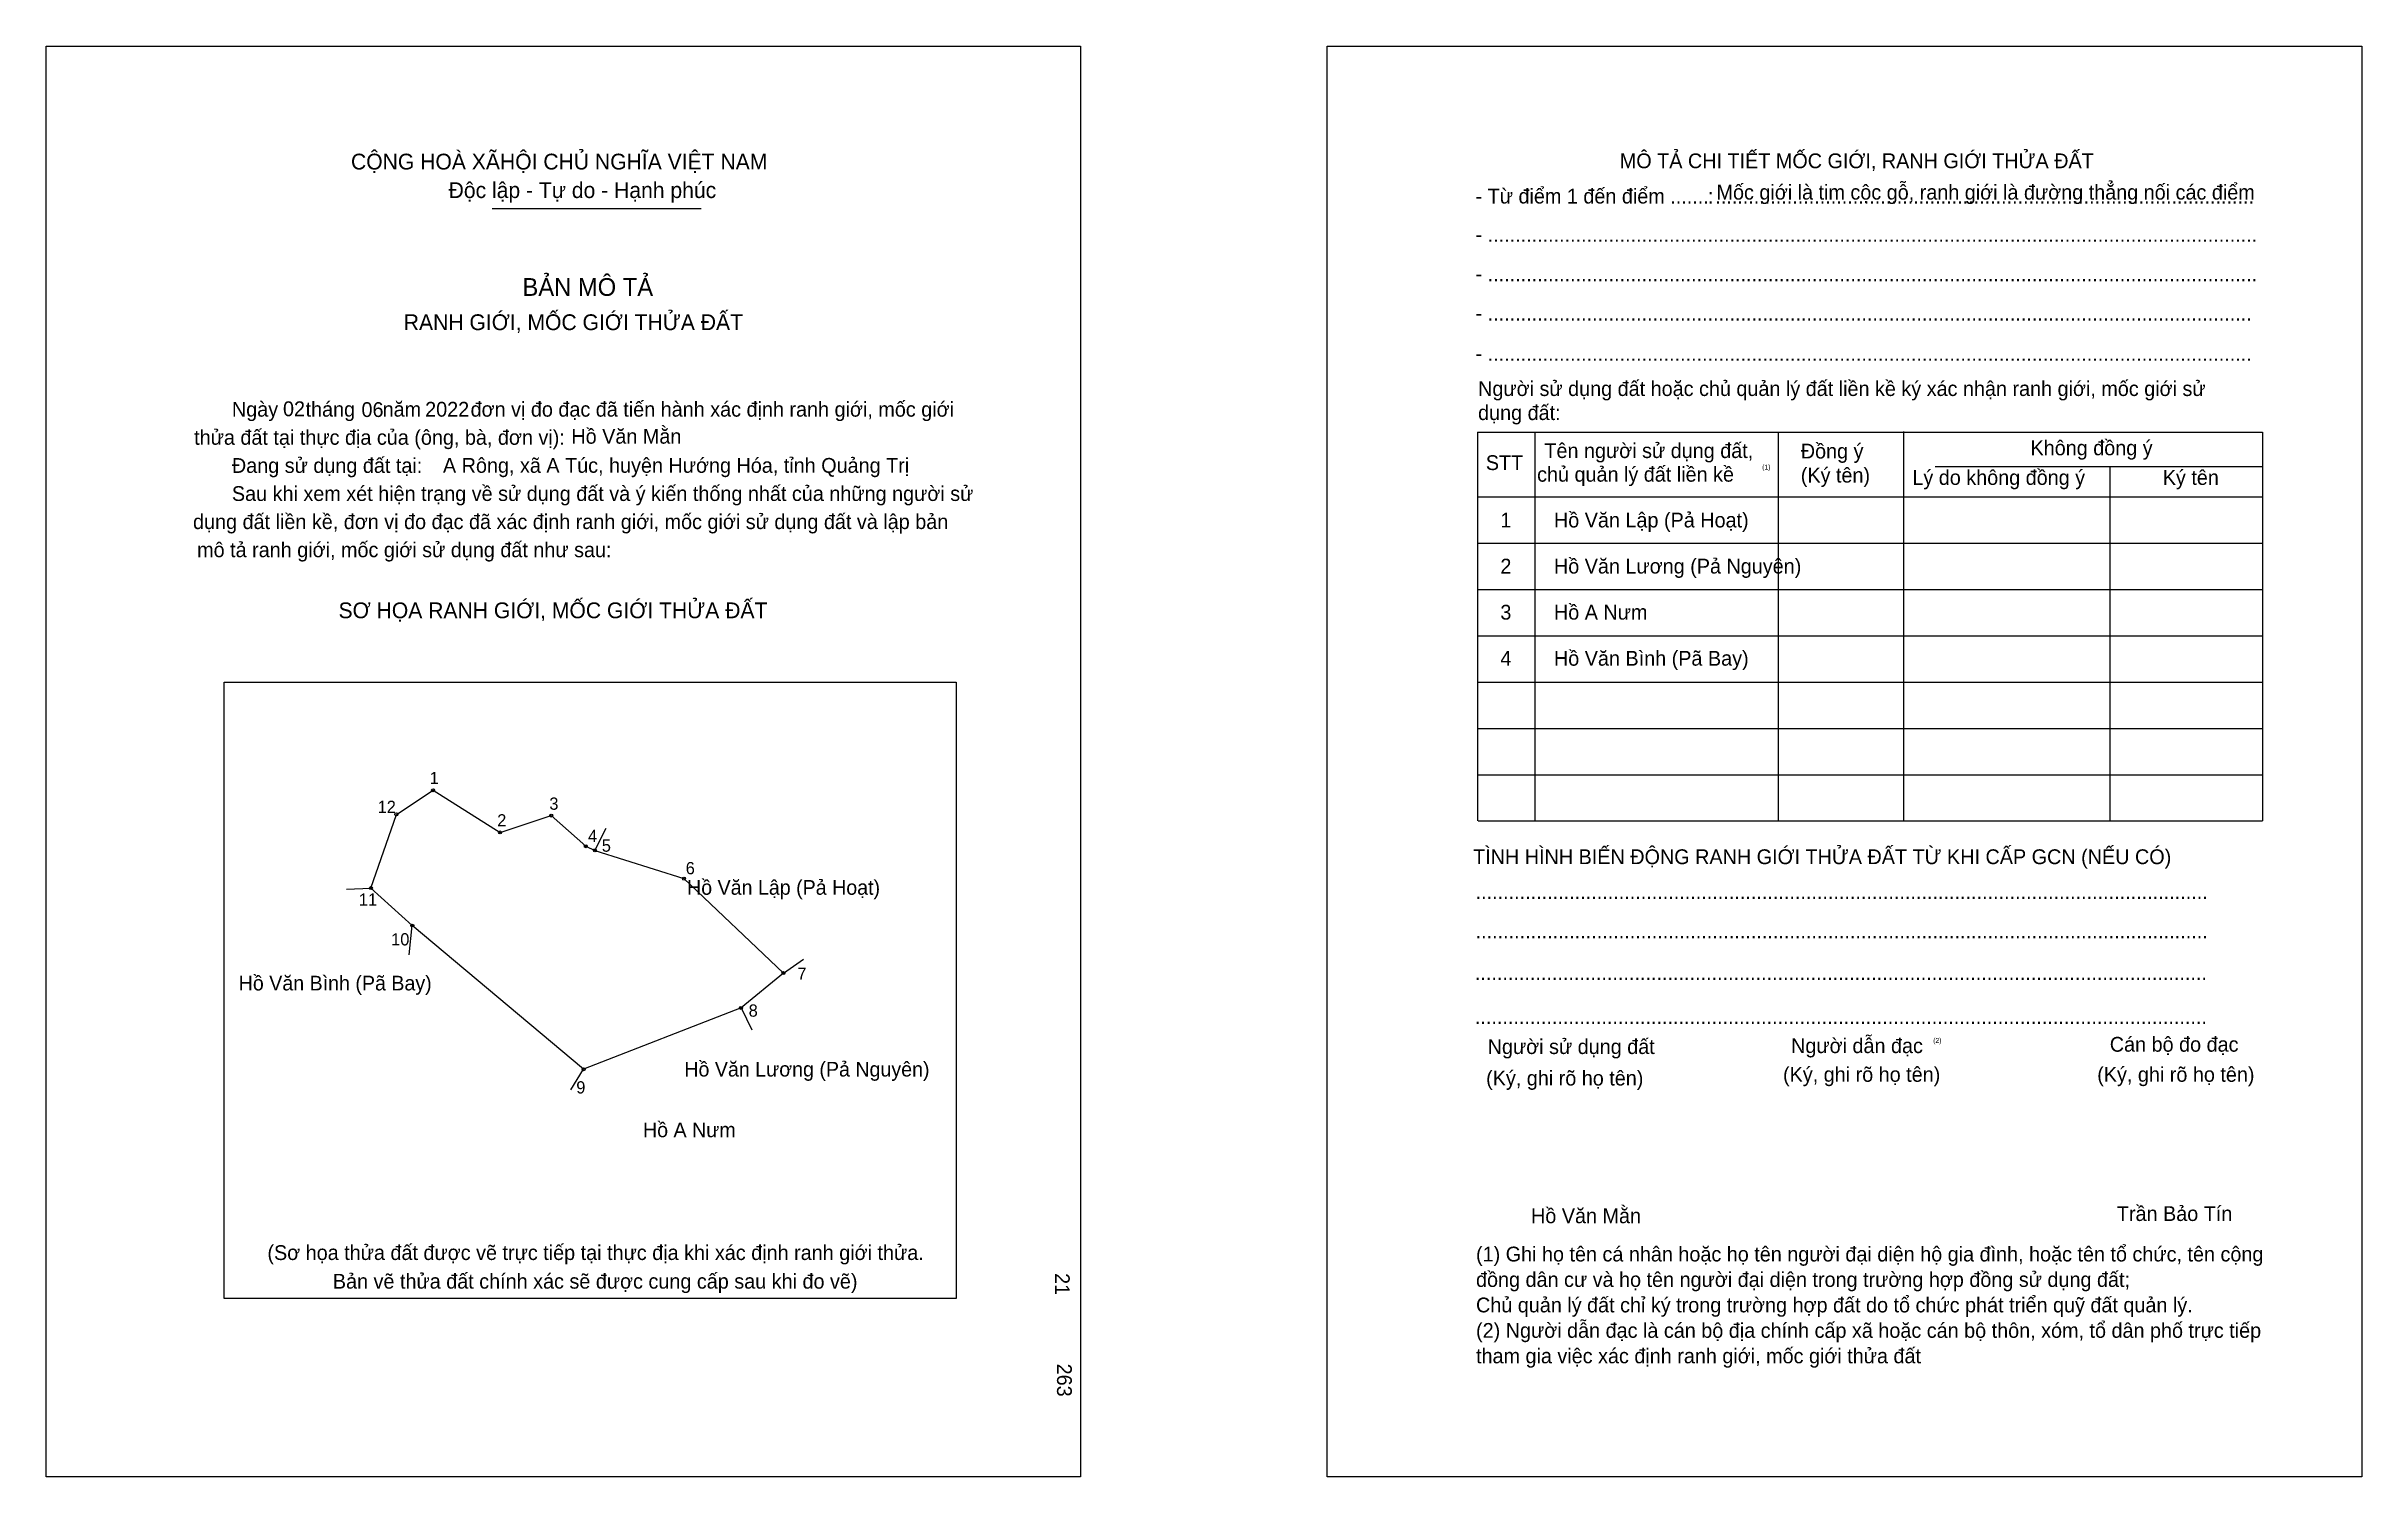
# Model space of a CAD drawing. Extents: x 547104 to 547904, y 1823521 to 1824015.
import ezdxf

# ---------------------------------------------------------------- set-up
doc = ezdxf.new("R2010")
doc.units = 0
for name, color, linetype in [('bmtKhungInTrang1', 7, 'Continuous'), ('bmtKhungInTrang2', 7, 'Continuous'), ('bmtNoiDung', 7, 'Continuous'), ('bmtTemplate', 7, 'Continuous'), ('CanhThua', 7, 'Continuous'), ('MocDinhThua', 7, 'Continuous'), ('RauThua', 7, 'Continuous'), ('SoHieuDinhThua', 7, 'Continuous'), ('TenChuLanCan', 7, 'Continuous')]:
    doc.layers.add(name, color=color, linetype=linetype)

msp = doc.modelspace()

# ---------------------------------------------------------------- linework, layer by layer
at = {"layer": 'bmtKhungInTrang1'}
msp.add_lwpolyline([(547104.22, 1824015.42), (547461.48, 1824015.42), (547461.48, 1823521.27), (547104.22, 1823521.27)], close=True, dxfattribs=at)
at = {"layer": 'bmtKhungInTrang2'}
msp.add_lwpolyline([(547546.68, 1824015.42), (547903.94, 1824015.42), (547903.94, 1823521.27), (547546.68, 1823521.27)], close=True, dxfattribs=at)
at = {"layer": 'bmtTemplate'}
for p, q in [((547258.17, 1823959.41), (547330.42, 1823959.41)), ((547618.35, 1823882.14), (547618.35, 1823747.8)), ((547702.39, 1823882.14), (547702.39, 1823747.8)), ((547745.63, 1823882.3), (547745.63, 1823747.8)), ((547869.74, 1823882.14), (547869.74, 1823747.8)), ((547756.6, 1823870.3), (547869.74, 1823870.3)), ((547598.76, 1823859.75), (547869.74, 1823859.75)), ((547598.76, 1823843.75), (547869.74, 1823843.75)), ((547598.76, 1823827.76), (547869.74, 1823827.76)), ((547598.76, 1823811.77), (547869.74, 1823811.77)), ((547598.76, 1823795.78), (547869.74, 1823795.78)), ((547598.76, 1823779.79), (547869.74, 1823779.79)), ((547598.76, 1823763.79), (547869.74, 1823763.79)), ((547598.76, 1823747.8), (547869.74, 1823747.8))]:
    msp.add_line(p, q, dxfattribs=at)
for points in [[(547598.58, 1823882.14), (547869.74, 1823882.14)], [(547598.58, 1823882.14), (547598.58, 1823747.8)], [(547817, 1823870.14), (547817, 1823747.8)]]:
    msp.add_lwpolyline(points, dxfattribs=at)
msp.add_lwpolyline([(547165.68, 1823582.82), (547165.68, 1823795.76), (547418.48, 1823795.76), (547418.48, 1823582.82)], close=True, dxfattribs=at)
at = {"layer": 'CanhThua'}
for p, q in [((547225.12, 1823750.09), (547237.78, 1823758.43)), ((547237.78, 1823758.43), (547260.94, 1823743.84)), ((547216.35, 1823724.63), (547225.12, 1823750.09)), ((547260.94, 1823743.84), (547278.62, 1823749.66)), ((547278.62, 1823749.66), (547290.53, 1823739.08)), ((547290.53, 1823739.08), (547293.72, 1823737.65)), ((547293.72, 1823737.65), (547324.43, 1823727.88)), ((547230.64, 1823711.7), (547216.35, 1823724.63)), ((547324.43, 1823727.88), (547358.81, 1823695.26)), ((547289.81, 1823662.02), (547230.64, 1823711.7)), ((547358.81, 1823695.26), (547344.19, 1823683.2)), ((547344.19, 1823683.2), (547289.81, 1823662.02))]:
    msp.add_line(p, q, dxfattribs=at)
at = {"layer": 'MocDinhThua'}
for centre in [(547237.78, 1823758.43), (547225.12, 1823750.09), (547278.62, 1823749.66), (547260.94, 1823743.84), (547290.53, 1823739.08), (547293.72, 1823737.65), (547216.35, 1823724.63), (547324.43, 1823727.88), (547230.64, 1823711.7), (547358.81, 1823695.26), (547344.19, 1823683.2), (547289.81, 1823662.02)]:
    msp.add_circle(centre, 0.507, dxfattribs=at)
at = {"layer": 'RauThua'}
for p, q in [((547293.72, 1823737.65), (547297.55, 1823745.29)), ((547207.92, 1823724.25), (547216.35, 1823724.63)), ((547229.59, 1823701.55), (547230.64, 1823711.7)), ((547358.81, 1823695.26), (547365.73, 1823700.08)), ((547344.19, 1823683.2), (547347.87, 1823675.63)), ((547285.34, 1823654.91), (547289.81, 1823662.02))]:
    msp.add_line(p, q, dxfattribs=at)

# ---------------------------------------------------------------- texts
at = {"layer": 'bmtNoiDung'}
for s, height, p in [('02', 5.112, (547185.97, 1823887.64)), ('06', 5.112, (547213.08, 1823887.36)), ('2022', 5.112, (547235.07, 1823887.47)), ('Hồ Văn Mằn', 5.112, (547285.57, 1823878.13)), ('A Rông, xã A Túc, huyện Hướng Hóa, tỉnh Quảng Trị', 5.1118, (547241.22, 1823868.08)), ('1', 5.11, (547606.45, 1823849.2)), ('Hồ Văn Lập (Pả Hoạt) ', 5.1118, (547624.95, 1823849.2)), ('2', 5.11, (547606.45, 1823833.28)), ('Hồ Văn Lương (Pả Nguyên) ', 5.1118, (547624.95, 1823833.28)), ('3', 5.11, (547606.45, 1823817.36)), ('Hồ A Nưm ', 5.112, (547624.95, 1823817.36)), ('4', 5.11, (547606.45, 1823801.44)), ('Hồ Văn Bình (Pã Bay) ', 5.1118, (547624.95, 1823801.44)), ('Hồ Văn Mằn', 5.112, (547617.03, 1823608.85))]:
    msp.add_text(s, height=height, dxfattribs=at).set_placement(p)
for s, p in [('21', (547452.58, 1823591.61)), ('263', (547453.31, 1823560.33))]:
    msp.add_text(s, height=5.112, rotation=270, dxfattribs=at).set_placement(p)
at = {"layer": 'bmtTemplate'}
for s, height, p in [('CỘNG HOÀ XÃHỘI CHỦ NGHĨA VIỆT NAM', 5.4526, (547209.45, 1823972.86)), ('MÔ TẢ CHI TIẾT MỐC GIỚI, RANH GIỚI THỬA ĐẤT', 5.1099, (547647.7, 1823973.3)), ('Độc lập - Tự do - Hạnh phúc', 5.4526, (547243.17, 1823963)), ('- Từ điểm 1 đến điểm .......', 5.1099, (547597.89, 1823961.11)), (':', 5.11, (547678.17, 1823961.11)), ('Mốc giới là tim cộc gỗ, ranh giới là đường thẳng nối các điểm', 5.1099, (547681.11, 1823962.46)), ('..................................................................................................', 5.1099, (547680.69, 1823961.11)), ('- ............................................................................................................................................', 5.10988, (547597.89, 1823947.87)), ('BẢN MÔ TẢ', 6.134, (547268.69, 1823929.2)), ('- ............................................................................................................................................', 5.10988, (547597.89, 1823934.27)), ('RANH GIỚI, MỐC GIỚI THỬA ĐẤT', 5.4526, (547227.68, 1823917.37)), ('- ...........................................................................................................................................', 5.10988, (547597.89, 1823920.68)), ('- ...........................................................................................................................................', 5.10988, (547597.89, 1823906.77)), ('Người sử dụng đất hoặc chủ quản lý đất liền kề ký xác nhận ranh giới, mốc giới sử', 5.1099, (547598.76, 1823894.61)), ('Ngày     tháng     năm         đơn vị đo đạc đã tiến hành xác định ranh giới, mốc giới ', 5.1118, (547168.32, 1823887.47)), ('dụng đất:', 5.11, (547598.76, 1823886.3)), ('thửa đất tại thực địa của (ông, bà, đơn vị):', 5.1118, (547155.29, 1823877.76)), ('Tên người sử dụng đất,', 5.1099, (547621.65, 1823873.18)), ('Đồng ý', 5.11, (547710.21, 1823873.02)), ('Không đồng ý', 5.1099, (547789.56, 1823874.14)), ('Đang sử dụng đất tại:', 5.1118, (547168.32, 1823868.05)), ('STT', 5.11, (547601.43, 1823869.03)), ('chủ quản lý đất liền kề', 5.1099, (547619.14, 1823865.01)), ('(1)', 1.704, (547696.86, 1823869.21)), ('(Ký tên)', 5.11, (547710.21, 1823864.71)), ('Lý do không đồng ý', 5.1099, (547748.76, 1823863.91)), ('Ký tên', 5.11, (547835.23, 1823863.91)), ('Sau khi xem xét hiện trạng về sử dụng đất và ý kiến thống nhất của những người sử ', 5.1118, (547168.32, 1823858.35)), ('dụng đất liền kề, đơn vị đo đạc đã xác định ranh giới, mốc giới sử dụng đất và lập bản', 5.1118, (547154.9, 1823848.64)), ('mô tả ranh giới, mốc giới sử dụng đất như sau:', 5.1118, (547156.31, 1823838.93)), ('SƠ HỌA RANH GIỚI, MỐC GIỚI THỬA ĐẤT', 5.4526, (547205.15, 1823817.84)), ('TÌNH HÌNH BIẾN ĐỘNG RANH GIỚI THỬA ĐẤT TỪ KHI CẤP GCN (NẾU CÓ)', 5.1099, (547597.03, 1823732.89)), ('.....................................................................................................................................', 5.11754, (547597.89, 1823720.86)), ('.....................................................................................................................................', 5.11754, (547597.89, 1823707.27)), ('.....................................................................................................................................', 5.11754, (547597.63, 1823692.88)), ('.....................................................................................................................................', 5.11754, (547597.63, 1823677.68)), ('Người sử dụng đất', 5.1099, (547602.06, 1823667.29)), ('Người dẫn đạc', 5.1099, (547706.86, 1823667.61)), ('(2)', 1.704, (547755.94, 1823671.13)), ('Cán bộ đo đạc', 5.1099, (547816.94, 1823668.09)), ('(Ký, ghi rõ họ tên)', 5.1099, (547601.53, 1823656.42)), ('(Ký, ghi rõ họ tên)', 5.1099, (547704.08, 1823657.7)), ('(Ký, ghi rõ họ tên)', 5.1099, (547812.6, 1823657.7)), ('Trần Bảo Tín', 5.1099, (547819.38, 1823609.61)), ('(Sơ họa thửa đất được vẽ trực tiếp tại thực địa khi xác định ranh giới thửa.', 5.1118, (547180.59, 1823596.13)), ('(1) Ghi họ tên cá nhân hoặc họ tên người đại diện hộ gia đình, hoặc tên tổ chức, tên cộng', 5.1099, (547598.04, 1823595.63)), ('Bản vẽ thửa đất chính xác sẽ được cung cấp sau khi đo vẽ)', 5.1118, (547203.19, 1823586.24)), ('đồng dân cư và họ tên người đại diện trong trường hợp đồng sử dụng đất;', 5.1099, (547598.04, 1823586.84)), ('Chủ quản lý đất chỉ ký trong trường hợp đất do tổ chức phát triển quỹ đất quản lý.', 5.1099, (547598.04, 1823578.04)), ('(2) Người dẫn đạc là cán bộ địa chính cấp xã hoặc cán bộ thôn, xóm, tổ dân phố trực tiếp', 5.1099, (547598.04, 1823569.25)), ('tham gia việc xác định ranh giới, mốc giới thửa đất', 5.1099, (547598.04, 1823560.45))]:
    msp.add_text(s, height=height, dxfattribs=at).set_placement(p)
at = {"layer": 'SoHieuDinhThua'}
for s, height, p in [('1', 4.22, (547236.64, 1823760.54)), ('12', 4.223, (547218.66, 1823750.56)), ('3', 4.22, (547277.97, 1823751.68)), ('2', 4.22, (547259.97, 1823745.92)), ('4', 4.22, (547291.32, 1823740.52)), ('5', 4.22, (547296.09, 1823737.18)), ('6', 4.22, (547325.07, 1823729.4)), ('11', 4.223, (547212.18, 1823718.55)), ('10', 4.223, (547223.34, 1823704.81)), ('7', 4.22, (547363.63, 1823692.93)), ('8', 4.22, (547346.81, 1823680.19)), ('9', 4.22, (547287.27, 1823653.66))]:
    msp.add_text(s, height=height, dxfattribs=at).set_placement(p)
at = {"layer": 'TenChuLanCan'}
for s, height, p in [('Hồ Văn Lập (Pả Hoạt)', 5.0671, (547325.53, 1823722.31)), ('Hồ Văn Bình (Pã Bay)', 5.0671, (547170.67, 1823689.26)), ('Hồ Văn Lương (Pả Nguyên)', 5.0671, (547324.59, 1823659.52)), ('Hồ A Nưm', 5.067, (547310.31, 1823638.56))]:
    msp.add_text(s, height=height, dxfattribs=at).set_placement(p)

doc.saveas('drawing.dxf')
